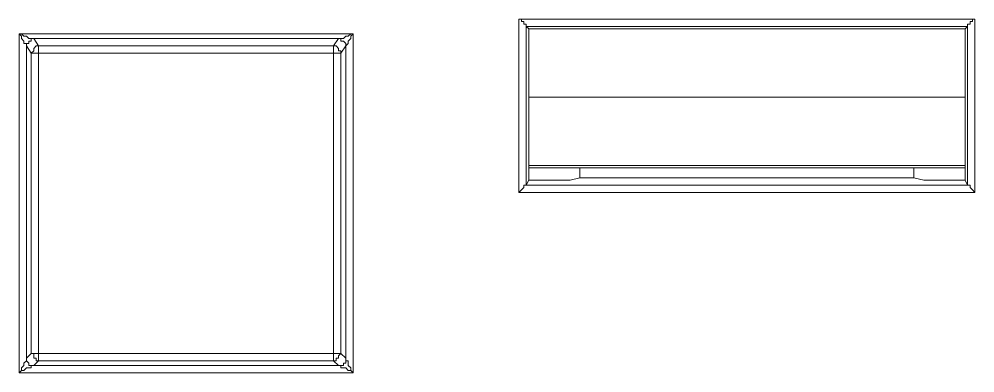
# Model space of a CAD drawing. Header units: centimetres. Extents: x -12.5 to 12.5, y -6.1 to 6.1.
# Drawn here: x -10.587 to -9.205, y -4.429 to -3.918 of the extents above; entities that cross this region are included whole.
import ezdxf

# ---------------------------------------------------------------- set-up
doc = ezdxf.new("R2010")
doc.units = ezdxf.units.CM
doc.header["$MEASUREMENT"] = 0
doc.layers.add('Camada 1', color=7, linetype='Continuous')

msp = doc.modelspace()

# ---------------------------------------------------------------- linework, layer by layer
at = {"layer": 'Camada 1', "lineweight": 9}
for points in [[(-9.86428, -4.16815), (-9.86428, -4.16815), (-9.86428, -3.91767), (-9.86428, -3.91767)], [(-9.86428, -3.91767), (-9.86428, -3.91767), (-9.20459, -3.91767), (-9.20459, -3.91767)], [(-9.20459, -3.91767), (-9.20459, -3.91767), (-9.20459, -4.16815), (-9.20459, -4.16815)], [(-10.58748, -3.93884), (-10.58748, -3.93884), (-10.10417, -3.93884), (-10.10417, -3.93884)], [(-10.58748, -4.4292), (-10.58748, -4.4292), (-10.58748, -3.93884), (-10.58748, -3.93884)], [(-10.10417, -3.93884), (-10.10417, -3.93884), (-10.10417, -4.4292), (-10.10417, -4.4292)], [(-9.21517, -3.92826), (-9.21517, -3.92826), (-9.8537, -3.92826), (-9.8537, -3.92826)], [(-9.8537, -3.92826), (-9.8537, -3.92826), (-9.8537, -4.15756), (-9.8537, -4.15756)], [(-9.85017, -3.93178), (-9.85017, -3.93178), (-9.8537, -3.92826), (-9.8537, -3.92826)], [(-9.85017, -3.93178), (-9.85017, -3.93178), (-9.2187, -3.93178), (-9.2187, -3.93178)], [(-9.85017, -3.95295), (-9.85017, -3.95295), (-9.85017, -3.93178), (-9.85017, -3.93178)], [(-9.2187, -3.93178), (-9.2187, -3.93178), (-9.21517, -3.92826), (-9.21517, -3.92826)], [(-9.2187, -3.93178), (-9.2187, -3.93178), (-9.2187, -3.95295), (-9.2187, -3.95295)], [(-9.21517, -4.15756), (-9.21517, -4.15756), (-9.21517, -3.92826), (-9.21517, -3.92826)], [(-10.12534, -3.9459), (-10.12534, -3.9459), (-10.56631, -3.9459), (-10.56631, -3.9459)], [(-10.56631, -3.9459), (-10.56631, -3.9459), (-10.55925, -3.95648), (-10.55925, -3.95648)], [(-10.13239, -3.95648), (-10.13239, -3.95648), (-10.12534, -3.9459), (-10.12534, -3.9459)], [(-9.85017, -3.95295), (-9.85017, -3.95295), (-9.85017, -4.15051), (-9.85017, -4.15051)], [(-9.2187, -4.15051), (-9.2187, -4.15051), (-9.2187, -3.95295), (-9.2187, -3.95295)], [(-10.57689, -3.95648), (-10.57689, -3.95648), (-10.57689, -4.40803), (-10.57689, -4.40803)], [(-10.56984, -3.96706), (-10.56984, -3.96706), (-10.57689, -3.95648), (-10.57689, -3.95648)], [(-10.56984, -4.40098), (-10.56984, -4.40098), (-10.56984, -3.96706), (-10.56984, -3.96706)], [(-10.55925, -3.95648), (-10.55925, -3.95648), (-10.13239, -3.95648), (-10.13239, -3.95648)], [(-10.55925, -3.96706), (-10.55925, -3.96706), (-10.55925, -4.40098), (-10.55925, -4.40098)], [(-10.13239, -3.96706), (-10.13239, -3.96706), (-10.55925, -3.96706), (-10.55925, -3.96706)], [(-10.13239, -4.40098), (-10.13239, -4.40098), (-10.13239, -3.96706), (-10.13239, -3.96706)], [(-10.11475, -3.95648), (-10.11475, -3.95648), (-10.12181, -3.96706), (-10.12181, -3.96706)], [(-10.12181, -3.96706), (-10.12181, -3.96706), (-10.12181, -4.40098), (-10.12181, -4.40098)], [(-10.11475, -4.40803), (-10.11475, -4.40803), (-10.11475, -3.95648), (-10.11475, -3.95648)], [(-9.85017, -4.03056), (-9.85017, -4.03056), (-9.2187, -4.03056), (-9.2187, -4.03056)], [(-9.85017, -4.12934), (-9.85017, -4.12934), (-9.2187, -4.12934), (-9.2187, -4.12934)], [(-9.85017, -4.13287), (-9.85017, -4.13287), (-9.2187, -4.13287), (-9.2187, -4.13287)], [(-9.77609, -4.14698), (-9.77609, -4.14698), (-9.77609, -4.13287), (-9.77609, -4.13287)], [(-9.29278, -4.13287), (-9.29278, -4.13287), (-9.29278, -4.14698), (-9.29278, -4.14698)], [(-9.77609, -4.14698), (-9.77609, -4.14698), (-9.7902, -4.15051), (-9.7902, -4.15051)], [(-9.77609, -4.14698), (-9.77609, -4.14698), (-9.29278, -4.14698), (-9.29278, -4.14698)], [(-9.27867, -4.15051), (-9.27867, -4.15051), (-9.29278, -4.14698), (-9.29278, -4.14698)], [(-9.85017, -4.15051), (-9.85017, -4.15051), (-9.8537, -4.15756), (-9.8537, -4.15756)], [(-9.8537, -4.15756), (-9.8537, -4.15756), (-9.21517, -4.15756), (-9.21517, -4.15756)], [(-9.85017, -4.15051), (-9.85017, -4.15051), (-9.80078, -4.15051), (-9.80078, -4.15051)], [(-9.26809, -4.15051), (-9.26809, -4.15051), (-9.2187, -4.15051), (-9.2187, -4.15051)], [(-9.2187, -4.15051), (-9.2187, -4.15051), (-9.21517, -4.15756), (-9.21517, -4.15756)], [(-9.20459, -4.16815), (-9.20459, -4.16815), (-9.86428, -4.16815), (-9.86428, -4.16815)], [(-10.57689, -4.40803), (-10.57689, -4.40803), (-10.56984, -4.40098), (-10.56984, -4.40098)], [(-10.55925, -4.40098), (-10.55925, -4.40098), (-10.13239, -4.40098), (-10.13239, -4.40098)], [(-10.12181, -4.40098), (-10.12181, -4.40098), (-10.11475, -4.40803), (-10.11475, -4.40803)], [(-10.55925, -4.41156), (-10.55925, -4.41156), (-10.56631, -4.41862), (-10.56631, -4.41862)], [(-10.56631, -4.41862), (-10.56631, -4.41862), (-10.12534, -4.41862), (-10.12534, -4.41862)], [(-10.13239, -4.41156), (-10.13239, -4.41156), (-10.55925, -4.41156), (-10.55925, -4.41156)], [(-10.12534, -4.41862), (-10.12534, -4.41862), (-10.13239, -4.41156), (-10.13239, -4.41156)], [(-10.10417, -4.4292), (-10.10417, -4.4292), (-10.58748, -4.4292), (-10.58748, -4.4292)]]:
    msp.add_open_spline(points, degree=3, dxfattribs=at)
for points, knots in [([(-9.86428, -3.91767), (-9.86428, -3.91767), (-9.86075, -3.91767), (-9.86075, -3.91767), (-9.86075, -3.91767), (-9.86075, -3.9212), (-9.86075, -3.9212), (-9.86075, -3.9212), (-9.85723, -3.9212), (-9.85723, -3.9212), (-9.85723, -3.9212), (-9.85723, -3.92473), (-9.85723, -3.92473), (-9.85723, -3.92473), (-9.8537, -3.92473), (-9.8537, -3.92473), (-9.8537, -3.92473), (-9.8537, -3.92826), (-9.8537, -3.92826)], [0, 0, 0, 0, 0.1666667, 0.1666667, 0.1666667, 0.3333333, 0.3333333, 0.3333333, 0.5, 0.5, 0.5, 0.6666667, 0.6666667, 0.6666667, 0.8333333, 0.8333333, 0.8333333, 1, 1, 1, 1]), ([(-9.20459, -3.91767), (-9.20459, -3.91767), (-9.20812, -3.91767), (-9.20812, -3.91767), (-9.20812, -3.91767), (-9.20812, -3.9212), (-9.20812, -3.9212), (-9.20812, -3.9212), (-9.21164, -3.9212), (-9.21164, -3.9212), (-9.21164, -3.9212), (-9.21164, -3.92473), (-9.21164, -3.92473), (-9.21164, -3.92473), (-9.21517, -3.92473), (-9.21517, -3.92473), (-9.21517, -3.92473), (-9.21517, -3.92826), (-9.21517, -3.92826)], [0, 0, 0, 0, 0.1666667, 0.1666667, 0.1666667, 0.3333333, 0.3333333, 0.3333333, 0.5, 0.5, 0.5, 0.6666667, 0.6666667, 0.6666667, 0.8333333, 0.8333333, 0.8333333, 1, 1, 1, 1]), ([(-10.58748, -3.93884), (-10.58748, -3.93884), (-10.58395, -3.93884), (-10.58395, -3.93884), (-10.58395, -3.93884), (-10.58042, -3.94237), (-10.58042, -3.94237), (-10.58042, -3.94237), (-10.57689, -3.94237), (-10.57689, -3.94237), (-10.57689, -3.94237), (-10.57337, -3.9459), (-10.57337, -3.9459), (-10.57337, -3.9459), (-10.56984, -3.9459), (-10.56984, -3.9459), (-10.56984, -3.9459), (-10.56631, -3.9459), (-10.56631, -3.9459)], [0, 0, 0, 0, 0.1666667, 0.1666667, 0.1666667, 0.3333333, 0.3333333, 0.3333333, 0.5, 0.5, 0.5, 0.6666667, 0.6666667, 0.6666667, 0.8333333, 0.8333333, 0.8333333, 1, 1, 1, 1]), ([(-10.57689, -3.95648), (-10.57689, -3.95648), (-10.57689, -3.95648), (-10.57689, -3.95648), (-10.57689, -3.95648), (-10.57689, -3.95295), (-10.57689, -3.95295), (-10.57689, -3.95295), (-10.58042, -3.95295), (-10.58042, -3.95295), (-10.58042, -3.95295), (-10.58042, -3.94942), (-10.58042, -3.94942), (-10.58042, -3.94942), (-10.58395, -3.9459), (-10.58395, -3.9459), (-10.58395, -3.9459), (-10.58395, -3.94237), (-10.58395, -3.94237), (-10.58395, -3.94237), (-10.58748, -3.93884), (-10.58748, -3.93884)], [0, 0, 0, 0, 0.1428571, 0.1428571, 0.1428571, 0.2857143, 0.2857143, 0.2857143, 0.4285714, 0.4285714, 0.4285714, 0.5714286, 0.5714286, 0.5714286, 0.7142857, 0.7142857, 0.7142857, 0.8571429, 0.8571429, 0.8571429, 1, 1, 1, 1]), ([(-10.12534, -3.9459), (-10.12534, -3.9459), (-10.12534, -3.9459), (-10.12534, -3.9459), (-10.12534, -3.9459), (-10.12181, -3.9459), (-10.12181, -3.9459), (-10.12181, -3.9459), (-10.11828, -3.9459), (-10.11828, -3.9459), (-10.11828, -3.9459), (-10.11475, -3.94237), (-10.11475, -3.94237), (-10.11475, -3.94237), (-10.11123, -3.94237), (-10.11123, -3.94237), (-10.11123, -3.94237), (-10.1077, -3.93884), (-10.1077, -3.93884), (-10.1077, -3.93884), (-10.10417, -3.93884), (-10.10417, -3.93884)], [0, 0, 0, 0, 0.1428571, 0.1428571, 0.1428571, 0.2857143, 0.2857143, 0.2857143, 0.4285714, 0.4285714, 0.4285714, 0.5714286, 0.5714286, 0.5714286, 0.7142857, 0.7142857, 0.7142857, 0.8571429, 0.8571429, 0.8571429, 1, 1, 1, 1]), ([(-10.10417, -3.93884), (-10.10417, -3.93884), (-10.1077, -3.94237), (-10.1077, -3.94237), (-10.1077, -3.94237), (-10.1077, -3.9459), (-10.1077, -3.9459), (-10.1077, -3.9459), (-10.11123, -3.94942), (-10.11123, -3.94942), (-10.11123, -3.94942), (-10.11123, -3.95295), (-10.11123, -3.95295), (-10.11123, -3.95295), (-10.11475, -3.95648), (-10.11475, -3.95648)], [0, 0, 0, 0, 0.2, 0.2, 0.2, 0.4, 0.4, 0.4, 0.6, 0.6, 0.6, 0.8, 0.8, 0.8, 1, 1, 1, 1]), ([(-10.56631, -3.9459), (-10.56631, -3.9459), (-10.56984, -3.9459), (-10.56984, -3.9459), (-10.56984, -3.9459), (-10.56984, -3.94942), (-10.56984, -3.94942), (-10.56984, -3.94942), (-10.57337, -3.94942), (-10.57337, -3.94942), (-10.57337, -3.94942), (-10.57337, -3.95295), (-10.57337, -3.95295), (-10.57337, -3.95295), (-10.57689, -3.95295), (-10.57689, -3.95295), (-10.57689, -3.95295), (-10.57689, -3.95648), (-10.57689, -3.95648)], [0, 0, 0, 0, 0.1666667, 0.1666667, 0.1666667, 0.3333333, 0.3333333, 0.3333333, 0.5, 0.5, 0.5, 0.6666667, 0.6666667, 0.6666667, 0.8333333, 0.8333333, 0.8333333, 1, 1, 1, 1]), ([(-10.11475, -3.95648), (-10.11475, -3.95648), (-10.11475, -3.95648), (-10.11475, -3.95648), (-10.11475, -3.95648), (-10.11475, -3.95295), (-10.11475, -3.95295), (-10.11475, -3.95295), (-10.11828, -3.94942), (-10.11828, -3.94942), (-10.11828, -3.94942), (-10.12181, -3.94942), (-10.12181, -3.94942), (-10.12181, -3.94942), (-10.12181, -3.9459), (-10.12181, -3.9459), (-10.12181, -3.9459), (-10.12534, -3.9459), (-10.12534, -3.9459)], [0, 0, 0, 0, 0.1666667, 0.1666667, 0.1666667, 0.3333333, 0.3333333, 0.3333333, 0.5, 0.5, 0.5, 0.6666667, 0.6666667, 0.6666667, 0.8333333, 0.8333333, 0.8333333, 1, 1, 1, 1]), ([(-10.55925, -3.95648), (-10.55925, -3.95648), (-10.55925, -3.95648), (-10.55925, -3.95648), (-10.55925, -3.95648), (-10.56278, -3.95648), (-10.56278, -3.95648), (-10.56278, -3.95648), (-10.56631, -3.96001), (-10.56631, -3.96001), (-10.56631, -3.96001), (-10.56631, -3.96353), (-10.56631, -3.96353), (-10.56631, -3.96353), (-10.56984, -3.96706), (-10.56984, -3.96706)], [0, 0, 0, 0, 0.2, 0.2, 0.2, 0.4, 0.4, 0.4, 0.6, 0.6, 0.6, 0.8, 0.8, 0.8, 1, 1, 1, 1]), ([(-10.55925, -3.96706), (-10.55925, -3.96706), (-10.55925, -3.96706), (-10.55925, -3.96706), (-10.55925, -3.96706), (-10.56278, -3.96706), (-10.56278, -3.96706), (-10.56278, -3.96706), (-10.56631, -3.96706), (-10.56631, -3.96706), (-10.56631, -3.96706), (-10.56984, -3.96706), (-10.56984, -3.96706)], [0, 0, 0, 0, 0.25, 0.25, 0.25, 0.5, 0.5, 0.5, 0.75, 0.75, 0.75, 1, 1, 1, 1]), ([(-10.55925, -3.95648), (-10.55925, -3.95648), (-10.55925, -3.95648), (-10.55925, -3.95648), (-10.55925, -3.95648), (-10.55925, -3.96001), (-10.55925, -3.96001), (-10.55925, -3.96001), (-10.55925, -3.96353), (-10.55925, -3.96353), (-10.55925, -3.96353), (-10.55925, -3.96706), (-10.55925, -3.96706)], [0, 0, 0, 0, 0.25, 0.25, 0.25, 0.5, 0.5, 0.5, 0.75, 0.75, 0.75, 1, 1, 1, 1]), ([(-10.12181, -3.96706), (-10.12181, -3.96706), (-10.12181, -3.96353), (-10.12181, -3.96353), (-10.12181, -3.96353), (-10.12534, -3.96353), (-10.12534, -3.96353), (-10.12534, -3.96353), (-10.12534, -3.96001), (-10.12534, -3.96001), (-10.12534, -3.96001), (-10.12887, -3.95648), (-10.12887, -3.95648), (-10.12887, -3.95648), (-10.13239, -3.95648), (-10.13239, -3.95648)], [0, 0, 0, 0, 0.2, 0.2, 0.2, 0.4, 0.4, 0.4, 0.6, 0.6, 0.6, 0.8, 0.8, 0.8, 1, 1, 1, 1]), ([(-10.13239, -3.95648), (-10.13239, -3.95648), (-10.13239, -3.95648), (-10.13239, -3.95648), (-10.13239, -3.95648), (-10.13239, -3.96001), (-10.13239, -3.96001), (-10.13239, -3.96001), (-10.13239, -3.96353), (-10.13239, -3.96353), (-10.13239, -3.96353), (-10.13239, -3.96706), (-10.13239, -3.96706)], [0, 0, 0, 0, 0.25, 0.25, 0.25, 0.5, 0.5, 0.5, 0.75, 0.75, 0.75, 1, 1, 1, 1]), ([(-10.12181, -3.96706), (-10.12181, -3.96706), (-10.12181, -3.96706), (-10.12181, -3.96706), (-10.12181, -3.96706), (-10.12534, -3.96706), (-10.12534, -3.96706), (-10.12534, -3.96706), (-10.12887, -3.96706), (-10.12887, -3.96706), (-10.12887, -3.96706), (-10.13239, -3.96706), (-10.13239, -3.96706)], [0, 0, 0, 0, 0.25, 0.25, 0.25, 0.5, 0.5, 0.5, 0.75, 0.75, 0.75, 1, 1, 1, 1]), ([(-9.8537, -4.15756), (-9.8537, -4.15756), (-9.8537, -4.15756), (-9.8537, -4.15756), (-9.8537, -4.15756), (-9.85723, -4.15756), (-9.85723, -4.15756), (-9.85723, -4.15756), (-9.85723, -4.16109), (-9.85723, -4.16109), (-9.85723, -4.16109), (-9.86075, -4.16462), (-9.86075, -4.16462), (-9.86075, -4.16462), (-9.86428, -4.16815), (-9.86428, -4.16815)], [0, 0, 0, 0, 0.2, 0.2, 0.2, 0.4, 0.4, 0.4, 0.6, 0.6, 0.6, 0.8, 0.8, 0.8, 1, 1, 1, 1]), ([(-9.7902, -4.15051), (-9.7902, -4.15051), (-9.7902, -4.15051), (-9.7902, -4.15051), (-9.7902, -4.15051), (-9.79373, -4.15051), (-9.79373, -4.15051), (-9.79373, -4.15051), (-9.79725, -4.15051), (-9.79725, -4.15051), (-9.79725, -4.15051), (-9.80078, -4.15051), (-9.80078, -4.15051)], [0, 0, 0, 0, 0.25, 0.25, 0.25, 0.5, 0.5, 0.5, 0.75, 0.75, 0.75, 1, 1, 1, 1]), ([(-9.26809, -4.15051), (-9.26809, -4.15051), (-9.26809, -4.15051), (-9.26809, -4.15051), (-9.26809, -4.15051), (-9.27162, -4.15051), (-9.27162, -4.15051), (-9.27162, -4.15051), (-9.27514, -4.15051), (-9.27514, -4.15051), (-9.27514, -4.15051), (-9.27867, -4.15051), (-9.27867, -4.15051)], [0, 0, 0, 0, 0.25, 0.25, 0.25, 0.5, 0.5, 0.5, 0.75, 0.75, 0.75, 1, 1, 1, 1]), ([(-9.21517, -4.15756), (-9.21517, -4.15756), (-9.21517, -4.15756), (-9.21517, -4.15756), (-9.21517, -4.15756), (-9.21164, -4.15756), (-9.21164, -4.15756), (-9.21164, -4.15756), (-9.21164, -4.16109), (-9.21164, -4.16109), (-9.21164, -4.16109), (-9.20812, -4.16462), (-9.20812, -4.16462), (-9.20812, -4.16462), (-9.20459, -4.16815), (-9.20459, -4.16815)], [0, 0, 0, 0, 0.2, 0.2, 0.2, 0.4, 0.4, 0.4, 0.6, 0.6, 0.6, 0.8, 0.8, 0.8, 1, 1, 1, 1]), ([(-10.58748, -4.4292), (-10.58748, -4.4292), (-10.58395, -4.42567), (-10.58395, -4.42567), (-10.58395, -4.42567), (-10.58395, -4.42215), (-10.58395, -4.42215), (-10.58395, -4.42215), (-10.58042, -4.41862), (-10.58042, -4.41862), (-10.58042, -4.41862), (-10.58042, -4.41509), (-10.58042, -4.41509), (-10.58042, -4.41509), (-10.57689, -4.41156), (-10.57689, -4.41156), (-10.57689, -4.41156), (-10.57689, -4.40803), (-10.57689, -4.40803)], [0, 0, 0, 0, 0.1666667, 0.1666667, 0.1666667, 0.3333333, 0.3333333, 0.3333333, 0.5, 0.5, 0.5, 0.6666667, 0.6666667, 0.6666667, 0.8333333, 0.8333333, 0.8333333, 1, 1, 1, 1]), ([(-10.57689, -4.40803), (-10.57689, -4.40803), (-10.57689, -4.41156), (-10.57689, -4.41156), (-10.57689, -4.41156), (-10.57337, -4.41509), (-10.57337, -4.41509), (-10.57337, -4.41509), (-10.57337, -4.41862), (-10.57337, -4.41862), (-10.57337, -4.41862), (-10.56984, -4.41862), (-10.56984, -4.41862), (-10.56984, -4.41862), (-10.56631, -4.41862), (-10.56631, -4.41862)], [0, 0, 0, 0, 0.2, 0.2, 0.2, 0.4, 0.4, 0.4, 0.6, 0.6, 0.6, 0.8, 0.8, 0.8, 1, 1, 1, 1]), ([(-10.56984, -4.40098), (-10.56984, -4.40098), (-10.56631, -4.40098), (-10.56631, -4.40098), (-10.56631, -4.40098), (-10.56631, -4.40451), (-10.56631, -4.40451), (-10.56631, -4.40451), (-10.56631, -4.40803), (-10.56631, -4.40803), (-10.56631, -4.40803), (-10.56278, -4.40803), (-10.56278, -4.40803), (-10.56278, -4.40803), (-10.56278, -4.41156), (-10.56278, -4.41156), (-10.56278, -4.41156), (-10.55925, -4.41156), (-10.55925, -4.41156)], [0, 0, 0, 0, 0.1666667, 0.1666667, 0.1666667, 0.3333333, 0.3333333, 0.3333333, 0.5, 0.5, 0.5, 0.6666667, 0.6666667, 0.6666667, 0.8333333, 0.8333333, 0.8333333, 1, 1, 1, 1]), ([(-10.55925, -4.40098), (-10.55925, -4.40098), (-10.55925, -4.40098), (-10.55925, -4.40098), (-10.55925, -4.40098), (-10.56278, -4.40098), (-10.56278, -4.40098), (-10.56278, -4.40098), (-10.56631, -4.40098), (-10.56631, -4.40098), (-10.56631, -4.40098), (-10.56984, -4.40098), (-10.56984, -4.40098)], [0, 0, 0, 0, 0.25, 0.25, 0.25, 0.5, 0.5, 0.5, 0.75, 0.75, 0.75, 1, 1, 1, 1]), ([(-10.55925, -4.40098), (-10.55925, -4.40098), (-10.55925, -4.40098), (-10.55925, -4.40098), (-10.55925, -4.40098), (-10.55925, -4.40451), (-10.55925, -4.40451), (-10.55925, -4.40451), (-10.55925, -4.40803), (-10.55925, -4.40803), (-10.55925, -4.40803), (-10.55925, -4.41156), (-10.55925, -4.41156)], [0, 0, 0, 0, 0.25, 0.25, 0.25, 0.5, 0.5, 0.5, 0.75, 0.75, 0.75, 1, 1, 1, 1]), ([(-10.12181, -4.40098), (-10.12181, -4.40098), (-10.12181, -4.40098), (-10.12181, -4.40098), (-10.12181, -4.40098), (-10.12534, -4.40451), (-10.12534, -4.40451), (-10.12534, -4.40451), (-10.12534, -4.40803), (-10.12534, -4.40803), (-10.12534, -4.40803), (-10.12887, -4.40803), (-10.12887, -4.40803), (-10.12887, -4.40803), (-10.12887, -4.41156), (-10.12887, -4.41156), (-10.12887, -4.41156), (-10.13239, -4.41156), (-10.13239, -4.41156)], [0, 0, 0, 0, 0.1666667, 0.1666667, 0.1666667, 0.3333333, 0.3333333, 0.3333333, 0.5, 0.5, 0.5, 0.6666667, 0.6666667, 0.6666667, 0.8333333, 0.8333333, 0.8333333, 1, 1, 1, 1]), ([(-10.13239, -4.40098), (-10.13239, -4.40098), (-10.13239, -4.40098), (-10.13239, -4.40098), (-10.13239, -4.40098), (-10.13239, -4.40451), (-10.13239, -4.40451), (-10.13239, -4.40451), (-10.13239, -4.40803), (-10.13239, -4.40803), (-10.13239, -4.40803), (-10.13239, -4.41156), (-10.13239, -4.41156)], [0, 0, 0, 0, 0.25, 0.25, 0.25, 0.5, 0.5, 0.5, 0.75, 0.75, 0.75, 1, 1, 1, 1]), ([(-10.12181, -4.40098), (-10.12181, -4.40098), (-10.12181, -4.40098), (-10.12181, -4.40098), (-10.12181, -4.40098), (-10.12534, -4.40098), (-10.12534, -4.40098), (-10.12534, -4.40098), (-10.12887, -4.40098), (-10.12887, -4.40098), (-10.12887, -4.40098), (-10.13239, -4.40098), (-10.13239, -4.40098)], [0, 0, 0, 0, 0.25, 0.25, 0.25, 0.5, 0.5, 0.5, 0.75, 0.75, 0.75, 1, 1, 1, 1]), ([(-10.11475, -4.40803), (-10.11475, -4.40803), (-10.11475, -4.41156), (-10.11475, -4.41156), (-10.11475, -4.41156), (-10.11475, -4.41509), (-10.11475, -4.41509), (-10.11475, -4.41509), (-10.11828, -4.41509), (-10.11828, -4.41509), (-10.11828, -4.41509), (-10.11828, -4.41862), (-10.11828, -4.41862), (-10.11828, -4.41862), (-10.12181, -4.41862), (-10.12181, -4.41862), (-10.12181, -4.41862), (-10.12534, -4.41862), (-10.12534, -4.41862)], [0, 0, 0, 0, 0.1666667, 0.1666667, 0.1666667, 0.3333333, 0.3333333, 0.3333333, 0.5, 0.5, 0.5, 0.6666667, 0.6666667, 0.6666667, 0.8333333, 0.8333333, 0.8333333, 1, 1, 1, 1]), ([(-10.11475, -4.40803), (-10.11475, -4.40803), (-10.11475, -4.40803), (-10.11475, -4.40803), (-10.11475, -4.40803), (-10.11475, -4.41156), (-10.11475, -4.41156), (-10.11475, -4.41156), (-10.11123, -4.41156), (-10.11123, -4.41156), (-10.11123, -4.41156), (-10.11123, -4.41509), (-10.11123, -4.41509), (-10.11123, -4.41509), (-10.11123, -4.41862), (-10.11123, -4.41862), (-10.11123, -4.41862), (-10.1077, -4.42215), (-10.1077, -4.42215), (-10.1077, -4.42215), (-10.1077, -4.42567), (-10.1077, -4.42567), (-10.1077, -4.42567), (-10.10417, -4.4292), (-10.10417, -4.4292)], [0, 0, 0, 0, 0.125, 0.125, 0.125, 0.25, 0.25, 0.25, 0.375, 0.375, 0.375, 0.5, 0.5, 0.5, 0.625, 0.625, 0.625, 0.75, 0.75, 0.75, 0.875, 0.875, 0.875, 1, 1, 1, 1]), ([(-10.56631, -4.41862), (-10.56631, -4.41862), (-10.56631, -4.41862), (-10.56631, -4.41862), (-10.56631, -4.41862), (-10.56984, -4.41862), (-10.56984, -4.41862), (-10.56984, -4.41862), (-10.56984, -4.42215), (-10.56984, -4.42215), (-10.56984, -4.42215), (-10.57337, -4.42215), (-10.57337, -4.42215), (-10.57337, -4.42215), (-10.57689, -4.42215), (-10.57689, -4.42215), (-10.57689, -4.42215), (-10.58042, -4.42567), (-10.58042, -4.42567), (-10.58042, -4.42567), (-10.58395, -4.42567), (-10.58395, -4.42567), (-10.58395, -4.42567), (-10.58748, -4.4292), (-10.58748, -4.4292)], [0, 0, 0, 0, 0.125, 0.125, 0.125, 0.25, 0.25, 0.25, 0.375, 0.375, 0.375, 0.5, 0.5, 0.5, 0.625, 0.625, 0.625, 0.75, 0.75, 0.75, 0.875, 0.875, 0.875, 1, 1, 1, 1]), ([(-10.10417, -4.4292), (-10.10417, -4.4292), (-10.1077, -4.42567), (-10.1077, -4.42567), (-10.1077, -4.42567), (-10.11123, -4.42567), (-10.11123, -4.42567), (-10.11123, -4.42567), (-10.11475, -4.42215), (-10.11475, -4.42215), (-10.11475, -4.42215), (-10.11828, -4.42215), (-10.11828, -4.42215), (-10.11828, -4.42215), (-10.12181, -4.42215), (-10.12181, -4.42215), (-10.12181, -4.42215), (-10.12181, -4.41862), (-10.12181, -4.41862), (-10.12181, -4.41862), (-10.12534, -4.41862), (-10.12534, -4.41862)], [0, 0, 0, 0, 0.1428571, 0.1428571, 0.1428571, 0.2857143, 0.2857143, 0.2857143, 0.4285714, 0.4285714, 0.4285714, 0.5714286, 0.5714286, 0.5714286, 0.7142857, 0.7142857, 0.7142857, 0.8571429, 0.8571429, 0.8571429, 1, 1, 1, 1])]:
    msp.add_open_spline(points, degree=3, knots=knots, dxfattribs=at)

doc.saveas('drawing.dxf')
